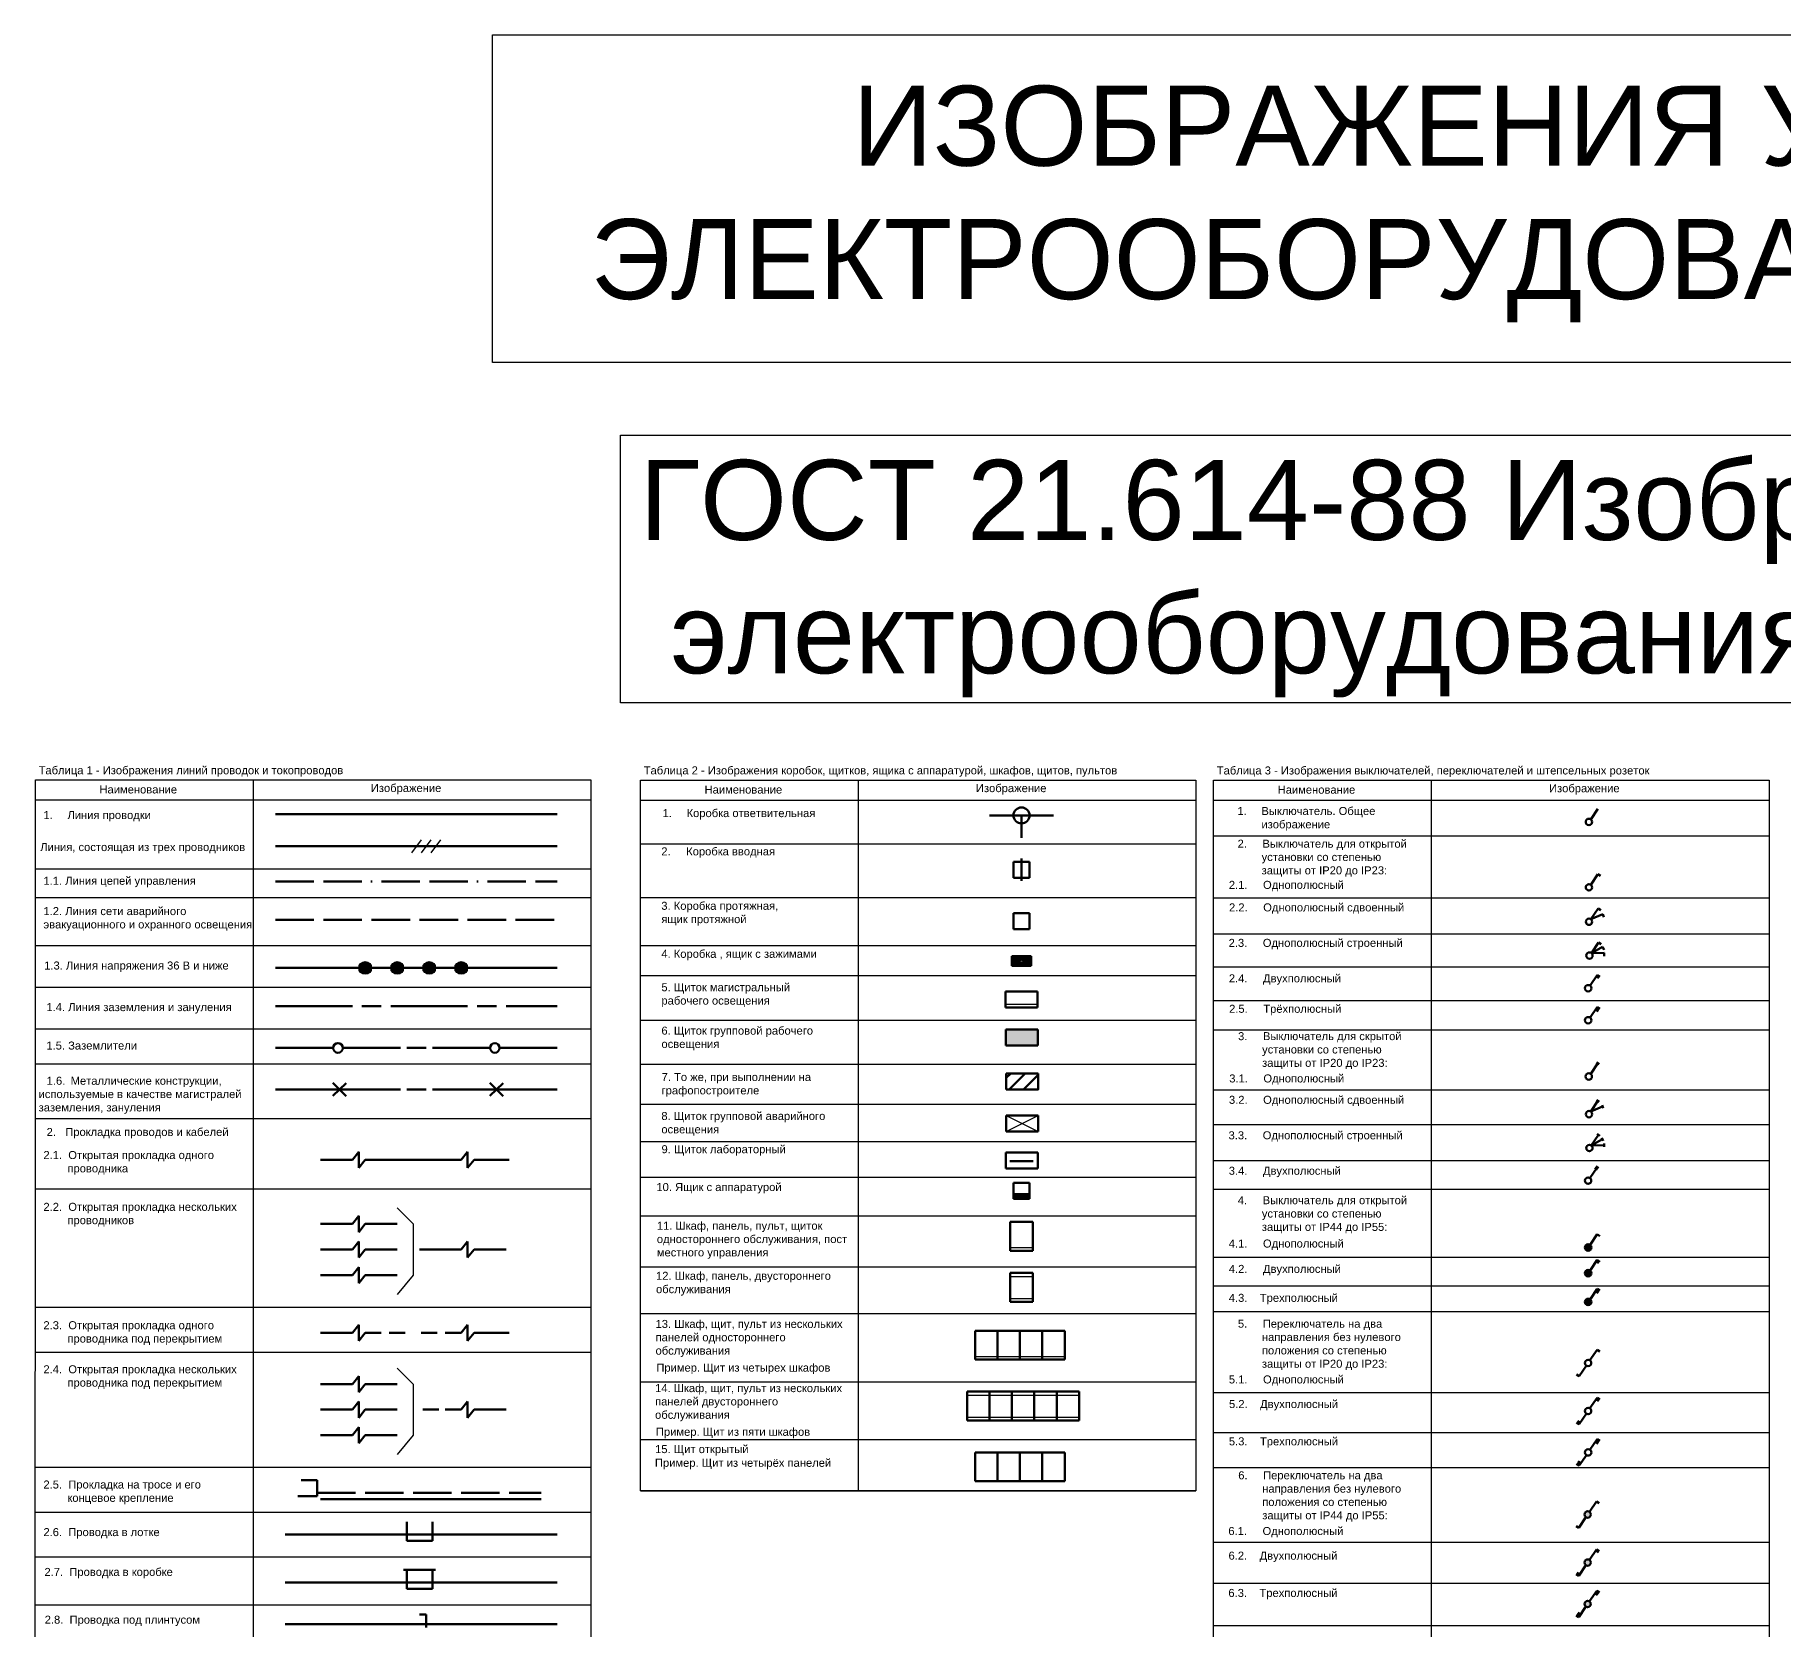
# Model space of a CAD drawing. Header units: millimetres. Extents: x 1769 to 3443, y 1381 to 2353.
# Drawn here: x 1769 to 2315, y 1855 to 2353 of the extents above; entities that cross this region are included whole.
import ezdxf

# ---------------------------------------------------------------- set-up
doc = ezdxf.new("R2010")
doc.units = ezdxf.units.MM
for name, pattern in [('ACAD_ISO02W100', [15, 12, -3]), ('ACAD_ISO08W100', [36, 24, -3, 6, -3]), ('ACAD_ISO11W100', [33, 12, -3, 12, -3, 0, -3])]:
    doc.linetypes.add(name, pattern=pattern)
for name, color, linetype, lineweight in [('заземление', 7, 'ACAD_ISO08W100', 100), ('Цепи управления', 7, 'ACAD_ISO11W100', 100), ('Штриховая', 7, 'ACAD_ISO02W100', 100)]:
    doc.layers.add(name, color=color, linetype=linetype, lineweight=lineweight)
doc.styles.get("Standard").update_dxf_attribs({"font": 'arial.ttf'})

msp = doc.modelspace()

# ---------------------------------------------------------------- hatches: boundary and pattern name
at = {"lineweight": 100, "true_color": 0x000000}
h = msp.add_hatch(color=18, dxfattribs=at)
h.set_gradient(color2=(0, 0, 0), tint=1)
h.paths.add_polyline_path([(2074.48, 2062.47), (2080.48, 2062.47), (2080.48, 2065.47), (2074.48, 2065.47)])
h.paths.add_polyline_path([(2075.48, 2063.47), (2077.48, 2064.47), (2079.48, 2063.47)], flags=16)
at = {"true_color": 0x000000}
h = msp.add_hatch(color=18, dxfattribs=at)
h.set_gradient(color2=(0, 0, 0), tint=1)
h.paths.add_polyline_path([(1870.48, 2061.82), (1874.48, 2061.82, 1)])
h.paths.add_polyline_path([(1874.48, 2061.82), (1870.48, 2061.82, 1)])
h = msp.add_hatch(color=18, dxfattribs=at)
h.set_gradient(color2=(0, 0, 0), tint=1)
h.paths.add_polyline_path([(1880.48, 2061.82), (1884.48, 2061.82, 1)])
h.paths.add_polyline_path([(1884.48, 2061.82), (1880.48, 2061.82, 1)])
h = msp.add_hatch(color=18, dxfattribs=at)
h.set_gradient(color2=(0, 0, 0), tint=1)
h.paths.add_polyline_path([(1890.48, 2061.82), (1894.48, 2061.82, 1)])
h.paths.add_polyline_path([(1894.48, 2061.82), (1890.48, 2061.82, 1)])
h = msp.add_hatch(color=18, dxfattribs=at)
h.set_gradient(color2=(0, 0, 0), tint=1)
h.paths.add_polyline_path([(1900.48, 2061.82), (1904.48, 2061.82, 1)])
h.paths.add_polyline_path([(1904.48, 2061.82), (1900.48, 2061.82, 1)])
at = {"lineweight": 100, "true_color": 0x000000}
h = msp.add_hatch(color=18, dxfattribs=at)
h.set_gradient(color2=(0, 0, 0), tint=1)
h.paths.add_polyline_path([(2072.55, 2042.61), (2072.55, 2037.61), (2082.55, 2037.61), (2082.55, 2042.61)])
h = msp.add_hatch(dxfattribs=at)
h.set_pattern_fill('ANSI31', color=18, style=0)
h.set_pattern_definition([(45, (-292.5226, -5.527), (-2.245064, 2.245064), [])])
h.paths.add_polyline_path([(2072.71, 2028.85), (2072.71, 2023.85), (2082.71, 2023.85), (2082.71, 2028.85)])
h = msp.add_hatch(color=18, dxfattribs=at)
h.set_gradient(color2=(0, 0, 0))
h.paths.add_polyline_path([(2074.98, 1991.18), (2074.98, 1989.69), (2079.98, 1989.69), (2079.98, 1991.18)])
h = msp.add_hatch(color=18, dxfattribs=at)
h.set_gradient(color2=(0, 0, 0), tint=1)
h.paths.add_polyline_path([(2255.48, 1974.47, 1), (2253.48, 1974.47, 1)])
h = msp.add_hatch(color=18, dxfattribs=at)
h.set_gradient(color2=(0, 0, 0), tint=1)
h.paths.add_polyline_path([(2255.48, 1966.47, 1), (2253.48, 1966.47, 1)])
h = msp.add_hatch(color=18, dxfattribs=at)
h.set_gradient(color2=(0, 0, 0), tint=1)
h.paths.add_polyline_path([(2255.48, 1957.47, 1), (2253.48, 1957.47, 1)])
h = msp.add_hatch(color=18, dxfattribs=at)
h.set_gradient(color2=(0, 0, 0), tint=1)
h.paths.add_polyline_path([(2253.31, 1891.06, 1), (2255.31, 1891.06, 1)])
h.paths.add_polyline_path([(2255.31, 1876.06, 1), (2253.31, 1876.06, 1)])
h.paths.add_polyline_path([(2253.32, 1863.12, 1), (2255.32, 1863.12, 1)])

# ---------------------------------------------------------------- linework, layer by layer
at = {"color": 18, "true_color": 0x000000}
for p, q in [((1837.48, 2120.54), (1837.48, 1381.47)), ((2026.48, 2120.5), (2026.48, 1898.47)), ((2205.48, 2120.47), (2205.48, 1581.47)), ((1769.48, 2114.29), (1942.98, 2114.29)), ((1958.48, 2114.25), (2131.98, 2114.25)), ((2137.48, 2114.22), (2310.98, 2114.22)), ((2310.98, 2102.96), (2137.47, 2102.96)), ((2131.98, 2100.47), (1958.47, 2100.47)), ((1942.98, 2092.63), (1769.48, 2092.63)), ((1769.48, 2083.82), (1942.98, 2083.82)), ((1958.48, 2083.78), (2131.98, 2083.78)), ((2137.48, 2083.75), (2310.98, 2083.75)), ((2137.47, 2072.49), (2310.97, 2072.49)), ((1769.48, 2068.82), (1942.98, 2068.82)), ((1958.48, 2068.78), (2131.98, 2068.78)), ((1958.48, 2059.47), (2131.98, 2059.47)), ((2137.47, 2062.12), (2310.97, 2062.12)), ((1769.48, 2055.82), (1942.98, 2055.82)), ((2137.46, 2051.66), (2310.97, 2051.66)), ((1769.48, 2042.82), (1942.98, 2042.82)), ((1958.48, 2045.47), (2131.98, 2045.47)), ((2137.46, 2042.51), (2310.97, 2042.51)), ((1769.48, 2031.82), (1942.98, 2031.82)), ((1958.48, 2031.78), (2131.98, 2031.78)), ((2137.46, 2023.75), (2310.96, 2023.75)), ((1769.48, 2014.82), (1942.98, 2014.82)), ((1958.48, 2019.21), (2131.98, 2019.21)), ((2137.46, 2012.93), (2310.96, 2012.93)), ((1958.46, 2007.64), (2131.96, 2007.64)), ((2137.45, 2001.66), (2310.96, 2001.66)), ((1958.48, 1996.47), (2131.98, 1996.47)), ((1769.48, 1992.82), (1942.98, 1992.82)), ((2137.48, 1992.75), (2310.98, 1992.75)), ((1958.45, 1984.42), (2131.96, 1984.42)), ((2137.45, 1971.47), (2310.95, 1971.47)), ((1958.45, 1968.47), (2131.95, 1968.47)), ((2137.45, 1962.47), (2310.95, 1962.47)), ((1769.48, 1955.82), (1942.98, 1955.82)), ((1958.48, 1953.82), (2131.98, 1953.82)), ((2137.45, 1954.47), (2310.95, 1954.47)), ((1769.48, 1941.82), (1942.98, 1941.82)), ((1958.44, 1932.47), (2131.95, 1932.47)), ((2137.44, 1929.18), (2310.95, 1929.18)), ((2137.44, 1916.66), (2310.94, 1916.66)), ((1958.44, 1914.47), (2131.94, 1914.47)), ((1769.48, 1905.82), (1942.98, 1905.82)), ((2137.48, 1905.75), (2310.98, 1905.75)), ((1958.48, 1898.47), (2131.98, 1898.47)), ((1769.48, 1891.82), (1942.98, 1891.82)), ((2137.43, 1882.39), (2310.94, 1882.39)), ((1769.48, 1877.82), (1942.98, 1877.82)), ((2137.43, 1869.65), (2310.93, 1869.65)), ((1769.48, 1862.82), (1942.98, 1862.82)), ((2137.43, 1856.35), (2310.93, 1856.35))]:
    msp.add_line(p, q, dxfattribs=at)
at = {"color": 18, "lineweight": 100, "true_color": 0x000000}
for p, q in [((1844.48, 2109.82), (1932.48, 2109.82)), ((2067.48, 2109.47), (2087.48, 2109.47)), ((2077.48, 2109.47), (2077.48, 2102.47)), ((2255.31, 2108.23), (2257.52, 2111.55)), ((1844.48, 2099.82), (1932.48, 2099.82)), ((2074.98, 2094.97), (2079.98, 2094.97)), ((2074.98, 2089.97), (2074.98, 2094.97)), ((2077.48, 2095.97), (2077.48, 2088.97)), ((2079.98, 2094.97), (2079.98, 2089.97)), ((2079.98, 2089.97), (2074.98, 2089.97)), ((2255.31, 2087.8), (2257.53, 2091.12)), ((2257.53, 2091.12), (2258.36, 2090.57)), ((2255.35, 2077.05), (2257.56, 2080.37)), ((2257.56, 2080.37), (2258.4, 2079.82)), ((2074.98, 2078.97), (2079.98, 2078.97)), ((2074.98, 2073.97), (2074.98, 2078.97)), ((2079.98, 2078.97), (2079.98, 2073.97)), ((2255.35, 2077.05), (2259.03, 2078.59)), ((2259.03, 2078.59), (2259.42, 2077.67)), ((2079.98, 2073.97), (2074.98, 2073.97)), ((2255.48, 2066.47), (2257.7, 2069.79)), ((2257.7, 2069.79), (2258.53, 2069.24)), ((2074.48, 2065.47), (2080.48, 2065.47)), ((2074.48, 2062.47), (2074.48, 2065.47)), ((2077.48, 2064.47), (2075.48, 2063.47)), ((2079.48, 2063.47), (2077.48, 2064.47)), ((2080.48, 2065.47), (2080.48, 2062.47)), ((2255.48, 2066.47), (2258.98, 2068.38)), ((2255.48, 2066.47), (2259.47, 2066.53)), ((2258.98, 2068.38), (2259.47, 2067.51)), ((2259.47, 2066.53), (2259.49, 2065.53)), ((1844.48, 2061.82), (1932.48, 2061.82)), ((2080.48, 2062.47), (2074.48, 2062.47)), ((2075.48, 2063.47), (2079.48, 2063.47)), ((2255.07, 2056.28), (2257.29, 2059.6)), ((2257.02, 2059.2), (2257.86, 2058.64)), ((2257.29, 2059.6), (2258.12, 2059.05)), ((2072.48, 2054.47), (2082.48, 2054.47)), ((2072.48, 2049.47), (2072.48, 2054.47)), ((2082.48, 2054.47), (2082.48, 2049.47)), ((2082.48, 2049.47), (2072.48, 2049.47)), ((2255.07, 2046.28), (2257.29, 2049.6)), ((2256.75, 2048.79), (2257.59, 2048.24)), ((2257.02, 2049.2), (2257.86, 2048.64)), ((2257.29, 2049.6), (2258.12, 2049.05)), ((2072.55, 2042.61), (2082.55, 2042.61)), ((2072.55, 2037.61), (2072.55, 2042.61)), ((2082.55, 2042.61), (2082.55, 2037.61)), ((1862.48, 2036.82), (1844.48, 2036.82)), ((1865.48, 2036.82), (1883.48, 2036.82)), ((1885.48, 2036.82), (1891.48, 2036.82)), ((1911.48, 2036.82), (1893.48, 2036.82)), ((1914.48, 2036.82), (1932.48, 2036.82)), ((2082.55, 2037.61), (2072.55, 2037.61)), ((2255.26, 2028.7), (2257.48, 2032.02)), ((2257.06, 2032.29), (2257.89, 2031.74)), ((2072.71, 2028.85), (2082.71, 2028.85)), ((2072.71, 2023.85), (2072.71, 2028.85)), ((2082.71, 2028.85), (2082.71, 2023.85)), ((1865.48, 2023.82), (1844.48, 2023.82)), ((1865.48, 2023.82), (1883.48, 2023.82)), ((1885.48, 2023.82), (1891.48, 2023.82)), ((1914.48, 2023.82), (1893.48, 2023.82)), ((1914.48, 2023.82), (1932.48, 2023.82)), ((2082.71, 2023.85), (2072.71, 2023.85)), ((2255.32, 2016.94), (2257.54, 2020.26)), ((2257.12, 2020.53), (2257.96, 2019.98)), ((2072.66, 2015.74), (2082.66, 2015.74)), ((2072.66, 2010.74), (2072.66, 2015.74)), ((2082.66, 2015.74), (2082.66, 2010.74)), ((2255.32, 2016.94), (2259, 2018.48)), ((2258.81, 2018.94), (2259.2, 2018.02)), ((2082.66, 2010.74), (2072.66, 2010.74)), ((2255.45, 2006.36), (2257.67, 2009.68)), ((2257.25, 2009.96), (2258.09, 2009.41)), ((1868.48, 2001.82), (1870.48, 2004.32)), ((1870.48, 2004.32), (1870.48, 1999.32)), ((1902.48, 2001.82), (1904.48, 2004.32)), ((1904.48, 2004.32), (1904.48, 1999.32)), ((2072.58, 2004.13), (2082.58, 2004.13)), ((2072.58, 1999.13), (2072.58, 2004.13)), ((2082.58, 2004.13), (2082.58, 1999.13)), ((2255.45, 2006.36), (2258.96, 2008.27)), ((2255.45, 2006.36), (2259.45, 2006.42)), ((2258.72, 2008.71), (2259.2, 2007.84)), ((2259.44, 2006.92), (2259.45, 2005.92)), ((1858.48, 2001.82), (1868.48, 2001.82)), ((1872.48, 2001.82), (1870.48, 1999.32)), ((1872.48, 2001.82), (1902.48, 2001.82)), ((1906.48, 2001.82), (1904.48, 1999.32)), ((1906.48, 2001.82), (1917.48, 2001.82)), ((2082.58, 1999.13), (2072.58, 1999.13)), ((2073.85, 2001.47), (2081.1, 2001.47)), ((2255.04, 1996.17), (2257.26, 1999.49)), ((2256.58, 1999.36), (2257.41, 1998.81)), ((2256.85, 1999.76), (2257.68, 1999.21)), ((2074.98, 1994.69), (2079.98, 1994.69)), ((2074.98, 1989.69), (2074.98, 1994.69)), ((2079.98, 1994.69), (2079.98, 1989.69)), ((2074.98, 1991.18), (2079.98, 1991.18)), ((2079.98, 1989.69), (2074.98, 1989.69)), ((1868.48, 1981.82), (1870.48, 1984.32)), ((1870.48, 1984.32), (1870.48, 1979.32)), ((2073.98, 1982.47), (2080.98, 1982.47)), ((2073.98, 1973.47), (2073.98, 1982.47)), ((2080.98, 1982.47), (2080.98, 1973.47)), ((1858.48, 1981.82), (1868.48, 1981.82)), ((1872.48, 1981.82), (1870.48, 1979.32)), ((1872.48, 1981.82), (1882.48, 1981.82)), ((2255.07, 1975.28), (2257.29, 1978.6)), ((2257.29, 1978.6), (2258.12, 1978.05)), ((1858.48, 1973.82), (1868.48, 1973.82)), ((1868.48, 1973.82), (1870.48, 1976.32)), ((1870.48, 1976.32), (1870.48, 1971.32)), ((1872.48, 1973.82), (1870.48, 1971.32)), ((1872.48, 1973.82), (1882.48, 1973.82)), ((1889.48, 1973.82), (1902.48, 1973.82)), ((1902.48, 1973.82), (1904.48, 1976.32)), ((1904.48, 1976.32), (1904.48, 1971.32)), ((1906.48, 1973.82), (1904.48, 1971.32)), ((1906.48, 1973.82), (1916.48, 1973.82)), ((2080.98, 1973.47), (2073.98, 1973.47)), ((1858.48, 1965.82), (1868.48, 1965.82)), ((1868.48, 1965.82), (1870.48, 1968.32)), ((1870.48, 1968.32), (1870.48, 1963.32)), ((1872.48, 1965.82), (1870.48, 1963.32)), ((1872.48, 1965.82), (1882.48, 1965.82)), ((2073.98, 1966.52), (2080.98, 1966.52)), ((2073.98, 1957.52), (2073.98, 1966.52)), ((2080.98, 1966.52), (2080.98, 1957.52)), ((2255.07, 1967.28), (2257.29, 1970.6)), ((2257.02, 1970.2), (2257.86, 1969.64)), ((2257.29, 1970.6), (2258.12, 1970.05)), ((2255.07, 1958.28), (2257.29, 1961.6)), ((2256.75, 1960.79), (2257.59, 1960.24)), ((2257.02, 1961.2), (2257.86, 1960.64)), ((2257.29, 1961.6), (2258.12, 1961.05)), ((2080.98, 1957.52), (2073.98, 1957.52)), ((1868.48, 1947.82), (1870.48, 1950.32)), ((1870.48, 1950.32), (1870.48, 1945.32)), ((1902.48, 1947.82), (1904.48, 1950.32)), ((1904.48, 1950.32), (1904.48, 1945.32)), ((1858.48, 1947.82), (1868.48, 1947.82)), ((1872.48, 1947.82), (1870.48, 1945.32)), ((1872.48, 1947.82), (1877.48, 1947.82)), ((1879.98, 1947.82), (1884.98, 1947.82)), ((1894.98, 1947.82), (1889.98, 1947.82)), ((1902.48, 1947.82), (1897.48, 1947.82)), ((1906.48, 1947.82), (1904.48, 1945.32)), ((1906.48, 1947.82), (1917.48, 1947.82)), ((2062.98, 1948.47), (2069.98, 1948.47)), ((2062.98, 1939.47), (2062.98, 1948.47)), ((2069.98, 1948.47), (2069.98, 1939.47)), ((2069.98, 1948.47), (2076.98, 1948.47)), ((2076.98, 1948.47), (2076.98, 1939.47)), ((2076.98, 1948.47), (2083.98, 1948.47)), ((2083.98, 1948.47), (2083.98, 1939.47)), ((2083.98, 1948.47), (2090.98, 1948.47)), ((2090.98, 1948.47), (2090.98, 1939.47)), ((2069.98, 1939.47), (2062.98, 1939.47)), ((2076.98, 1939.47), (2069.98, 1939.47)), ((2083.98, 1939.47), (2076.98, 1939.47)), ((2090.98, 1939.47), (2083.98, 1939.47)), ((2255.01, 1939.25), (2257.28, 1942.54)), ((2257.28, 1942.54), (2258.11, 1941.99)), ((1868.48, 1931.82), (1870.48, 1934.32)), ((1870.48, 1934.32), (1870.48, 1929.32)), ((2250.84, 1934.82), (2251.67, 1934.27)), ((2251.67, 1934.27), (2253.91, 1937.58)), ((1858.48, 1931.82), (1868.48, 1931.82)), ((1872.48, 1931.82), (1870.48, 1929.32)), ((1872.48, 1931.82), (1882.48, 1931.82)), ((2060.48, 1929.47), (2067.48, 1929.47)), ((2060.48, 1920.47), (2060.48, 1929.47)), ((2067.48, 1929.47), (2067.48, 1920.47)), ((2067.48, 1929.47), (2074.48, 1929.47)), ((2074.48, 1929.47), (2074.48, 1920.47)), ((2074.48, 1929.47), (2081.48, 1929.47)), ((2081.48, 1929.47), (2081.48, 1920.47)), ((2081.48, 1929.47), (2088.48, 1929.47)), ((2088.48, 1929.47), (2088.48, 1920.47)), ((2088.48, 1929.47), (2095.48, 1929.47)), ((2095.48, 1929.47), (2095.48, 1920.47)), ((2255.01, 1924.25), (2257.28, 1927.54)), ((2257.28, 1927.54), (2258.11, 1926.99)), ((1858.48, 1923.82), (1868.48, 1923.82)), ((1868.48, 1923.82), (1870.48, 1926.32)), ((1870.48, 1926.32), (1870.48, 1921.32)), ((1872.48, 1923.82), (1870.48, 1921.32)), ((1872.48, 1923.82), (1882.48, 1923.82)), ((1890.48, 1923.82), (1895.48, 1923.82)), ((1897.48, 1923.82), (1902.48, 1923.82)), ((1902.48, 1923.82), (1904.48, 1926.32)), ((1904.48, 1926.32), (1904.48, 1921.32)), ((1906.48, 1923.82), (1904.48, 1921.32)), ((1906.48, 1923.82), (1916.48, 1923.82)), ((2251.67, 1919.27), (2253.91, 1922.58)), ((2257.01, 1927.14), (2257.84, 1926.59)), ((1868.48, 1915.82), (1870.48, 1918.32)), ((1870.48, 1918.32), (1870.48, 1913.32)), ((2067.48, 1920.47), (2060.48, 1920.47)), ((2074.48, 1920.47), (2067.48, 1920.47)), ((2081.48, 1920.47), (2074.48, 1920.47)), ((2088.48, 1920.47), (2081.48, 1920.47)), ((2095.48, 1920.47), (2088.48, 1920.47)), ((2250.84, 1919.82), (2251.67, 1919.27)), ((2251.11, 1920.23), (2251.94, 1919.67)), ((1858.48, 1915.82), (1868.48, 1915.82)), ((1872.48, 1915.82), (1870.48, 1913.32)), ((1872.48, 1915.82), (1882.48, 1915.82)), ((2255.02, 1911.31), (2257.29, 1914.6)), ((2256.74, 1913.8), (2257.57, 1913.25)), ((2257.02, 1914.2), (2257.85, 1913.65)), ((2257.29, 1914.6), (2258.12, 1914.05)), ((2062.98, 1910.47), (2069.98, 1910.47)), ((2062.98, 1901.47), (2062.98, 1910.47)), ((2069.98, 1910.47), (2069.98, 1901.47)), ((2069.98, 1910.47), (2076.98, 1910.47)), ((2076.98, 1910.47), (2076.98, 1901.47)), ((2076.98, 1910.47), (2083.98, 1910.47)), ((2083.98, 1910.47), (2083.98, 1901.47)), ((2083.98, 1910.47), (2090.98, 1910.47)), ((2090.98, 1910.47), (2090.98, 1901.47)), ((2250.85, 1906.88), (2251.69, 1906.33)), ((2251.12, 1907.28), (2251.96, 1906.73)), ((2251.39, 1907.69), (2252.22, 1907.13)), ((2251.69, 1906.33), (2253.92, 1909.64)), ((1852.48, 1901.82), (1857.48, 1901.82)), ((1857.48, 1901.82), (1857.48, 1896.82)), ((2069.98, 1901.47), (2062.98, 1901.47)), ((2076.98, 1901.47), (2069.98, 1901.47)), ((2083.98, 1901.47), (2076.98, 1901.47)), ((2090.98, 1901.47), (2083.98, 1901.47)), ((1857.48, 1896.82), (1851.48, 1896.82)), ((1858.48, 1895.82), (1927.48, 1895.82)), ((2254.85, 1891.9), (2257.12, 1895.18)), ((2257.12, 1895.18), (2257.96, 1894.63)), ((2251.52, 1886.92), (2253.75, 1890.23)), ((1847.48, 1884.82), (1932.48, 1884.82)), ((1885.48, 1882.82), (1885.48, 1888.82)), ((1893.48, 1882.82), (1893.48, 1888.82)), ((2250.69, 1887.47), (2251.52, 1886.92)), ((1893.48, 1882.82), (1885.48, 1882.82)), ((2254.85, 1876.9), (2257.12, 1880.18)), ((2256.85, 1879.78), (2257.69, 1879.23)), ((2257.12, 1880.18), (2257.96, 1879.63)), ((1884.48, 1873.82), (1894.48, 1873.82)), ((1885.48, 1867.82), (1885.48, 1873.82)), ((1893.48, 1867.82), (1893.48, 1873.82)), ((2250.96, 1872.87), (2251.79, 1872.32)), ((2251.52, 1871.92), (2253.75, 1875.23)), ((1847.48, 1869.82), (1932.48, 1869.82)), ((1893.48, 1867.82), (1885.48, 1867.82)), ((2250.69, 1872.47), (2251.52, 1871.92)), ((2251.53, 1858.98), (2253.76, 1862.29)), ((2254.87, 1863.96), (2257.14, 1867.24)), ((2256.59, 1866.45), (2257.42, 1865.9)), ((2256.86, 1866.85), (2257.7, 1866.29)), ((2257.14, 1867.24), (2257.97, 1866.69)), ((1847.48, 1856.82), (1932.48, 1856.82)), ((1891.48, 1859.82), (1889.48, 1859.82)), ((1891.48, 1855.82), (1891.48, 1859.82)), ((2250.7, 1859.53), (2251.53, 1858.98)), ((2250.97, 1859.93), (2251.8, 1859.38)), ((2251.24, 1860.33), (2252.07, 1859.78))]:
    msp.add_line(p, q, dxfattribs=at)
at = {"color": 18, "lineweight": 30, "true_color": 0x000000}
for p, q in [((1889.98, 2101.82), (1886.98, 2097.82)), ((1892.98, 2101.82), (1889.98, 2097.82)), ((1895.98, 2101.82), (1892.98, 2097.82)), ((2072.48, 2050.47), (2082.48, 2050.47)), ((2072.66, 2010.74), (2082.66, 2015.74)), ((2072.66, 2015.74), (2082.66, 2010.74)), ((2073.98, 1974.47), (2080.98, 1974.47)), ((2073.98, 1965.44), (2080.98, 1965.44)), ((2073.98, 1958.52), (2080.98, 1958.52)), ((2062.98, 1940.47), (2069.98, 1940.47)), ((2069.98, 1940.47), (2076.98, 1940.47)), ((2076.98, 1940.47), (2083.98, 1940.47)), ((2083.98, 1940.47), (2090.98, 1940.47)), ((2060.48, 1928.4), (2067.48, 1928.4)), ((2067.48, 1928.4), (2074.48, 1928.4)), ((2074.48, 1928.4), (2081.48, 1928.4)), ((2081.48, 1928.4), (2088.48, 1928.4)), ((2088.48, 1928.4), (2095.48, 1928.4)), ((2060.48, 1921.47), (2067.48, 1921.47)), ((2067.48, 1921.47), (2074.48, 1921.47)), ((2074.48, 1921.47), (2081.48, 1921.47)), ((2081.48, 1921.47), (2088.48, 1921.47)), ((2088.48, 1921.47), (2095.48, 1921.47))]:
    msp.add_line(p, q, dxfattribs=at)
at = {"color": 18, "lineweight": 90, "true_color": 0x000000}
for p, q in [((1862.42, 2025.88), (1866.54, 2021.76)), ((1862.42, 2021.82), (1866.54, 2025.82)), ((1911.42, 2025.88), (1915.54, 2021.76)), ((1911.42, 2021.82), (1915.54, 2025.82))]:
    msp.add_line(p, q, dxfattribs=at)
at = {"color": 18, "lineweight": 25, "true_color": 0x000000}
for p, q in [((1882.48, 1986.82), (1887.48, 1981.82)), ((1887.48, 1981.82), (1887.48, 1965.82)), ((1887.48, 1965.82), (1882.48, 1959.82)), ((1882.48, 1936.82), (1887.48, 1931.82)), ((1887.48, 1931.82), (1887.48, 1915.82)), ((1887.48, 1915.82), (1882.48, 1909.82))]:
    msp.add_line(p, q, dxfattribs=at)
at = {"color": 18, "true_color": 0x000000}
for points in [[(1912.28, 2353.27), (2888.06, 2353.27), (2888.06, 2250.97), (1912.28, 2250.97)], [(1952.22, 2228.22), (2831.4, 2228.22), (2831.4, 2144.62), (1952.22, 2144.62)], [(1769.48, 2120.54), (1942.98, 2120.54), (1942.84, 1381.47), (1769.34, 1381.47)], [(1958.48, 2120.5), (2131.98, 2120.5), (2131.98, 1898.47), (1958.48, 1898.47)], [(2137.48, 2120.47), (2310.98, 2120.47), (2310.88, 1581.47), (2137.37, 1581.47)]]:
    msp.add_lwpolyline(points, close=True, dxfattribs=at)
at = {"color": 18, "lineweight": 100, "true_color": 0x000000}
for centre, radius in [((2077.48, 2109.47), 2.5), ((2254.71, 2107.42), 1), ((2254.72, 2086.99), 1), ((2254.75, 2076.24), 1), ((2254.88, 2065.67), 1), ((2254.48, 2055.47), 1), ((2254.48, 2045.47), 1), ((2254.66, 2027.89), 1), ((2254.73, 2016.13), 1), ((2254.86, 2005.56), 1), ((2254.45, 1995.36), 1), ((2254.48, 1974.47), 1), ((2254.48, 1966.47), 1), ((2254.48, 1957.47), 1), ((2254.46, 1938.41), 1), ((2254.46, 1923.41), 1), ((2254.48, 1910.47), 1), ((2254.31, 1891.06), 1), ((2254.31, 1876.06), 1), ((2254.32, 1863.12), 1)]:
    msp.add_circle(centre, radius, dxfattribs=at)
at = {"color": 18, "true_color": 0x000000}
for centre in [(1872.48, 2061.82), (1882.48, 2061.82), (1892.48, 2061.82), (1902.48, 2061.82)]:
    msp.add_circle(centre, 2, dxfattribs=at)
at = {"color": 18, "lineweight": 90, "true_color": 0x000000}
for centre in [(1863.98, 2036.82), (1912.98, 2036.82)]:
    msp.add_circle(centre, 1.5, dxfattribs=at)
at = {"layer": 'заземление', "color": 18, "true_color": 0x000000}
msp.add_line((1844.48, 2049.82), (1932.48, 2049.82), dxfattribs=at)
at = {"layer": 'Цепи управления', "color": 18, "lineweight": 100, "true_color": 0x000000}
msp.add_line((1844.48, 2088.82), (1932.48, 2088.82), dxfattribs=at)
at = {"layer": 'Штриховая', "color": 18, "true_color": 0x000000}
msp.add_line((1844.48, 2076.82), (1932.48, 2076.82), dxfattribs=at)
at = {"layer": 'Штриховая', "color": 18, "lineweight": 100, "true_color": 0x000000}
msp.add_line((1857.48, 1897.82), (1927.48, 1897.82), dxfattribs=at)

# ---------------------------------------------------------------- texts
at = {"color": 18, "true_color": 0x000000, "attachment_point": 1}
for s, width, gutter_width, heights, insert, char_height in [('\\pi195.65453;ИЗОБРАЖЕНИЯ УСЛОВНЫЕ ГРАФИЧЕСКИЕ \\P\\pi113.78208;ЭЛЕКТРООБОРУДОВАНИЯ И ПРОВОДОК НА ПЛАНАХ', 1137.9666, 125, [0], (1829.05, 2337.42), 25), ('ГОСТ 21.614-88 Изображения условные графические\\P электрооборудования и проводок на планах', 6862.284, 125, [0], (1958.15, 2220.52), 25), ('Таблица 1 - Изображения линий проводок и токопроводов', 98, 12.5, [0], (1770.48, 2124.82), 2.5), ('Таблица 2 - Изображения коробок, щитков, ящика с аппаратурой, шкафов, щитов, пультов', 151.9998, 12.5, [0], (1959.48, 2124.78), 2.5), ('Таблица 3 - Изображения выключателей, переключателей и штепсельных розеток', 146, 12.5, [0], (2138.48, 2124.75), 2.5), ('Наименование', 56.3975, 12.5, [0], (1789.48, 2118.82), 2.5), ('Изображение', 56.3975, 12.5, [0], (1874.24, 2119.27), 2.5), ('Наименование', 56.3975, 12.5, [0], (1978.48, 2118.78), 2.5), ('Изображение', 56.3975, 12.5, [0], (2063.24, 2119.23), 2.5), ('Наименование', 56.3975, 12.5, [0], (2157.48, 2118.75), 2.5), ('Изображение', 56.3975, 12.5, [0], (2242.24, 2119.2), 2.5), ('\\pi-7.5,l10,t10;1.^IЛиния проводки', 56.3975, 12.5, [0], (1769.48, 2110.82), 2.5), ('\\pi-7.5,l10,t10;1.^IКоробка ответвительная', 56.3975, 12.5, [0], (1962.87, 2111.43), 2.5), ('\\pi-7.5,l10,t10;1.^IВыключатель. Общее изображение', 56.3975, 12.5, [0], (2142.42, 2112.09), 2.5), ('\\pi-7.5,l10,t10;Линия, состоящая из трех проводников', 70, 12.5, [0], (1768.48, 2100.82), 2.5), ('\\pi-7.5,l10,t10;2.     Коробка вводная', 56.3975, 12.5, [0], (1962.48, 2099.47), 2.5), ('\\pi-7.5,l10,t10;2.     Выключатель для открытой установки со степенью защиты от IP20 до IP23:', 56.3975, 12.5, [0], (2142.48, 2101.88), 2.5), ('\\pi-7.5,l10,t10;1.1. Линия цепей управления', 56.3975, 12.5, [0], (1769.48, 2090.29), 2.5), ('\\pi-7.5,l10,t10;2.1.     Однополюсный', 56.3975, 12.5, [0], (2139.75, 2089.01), 2.5), ('\\pi-7.5,l10,t10;1.2. Линия сети аварийного \\Pэвакуационного и охранного освещения', 87.5746, 12.5, [0], (1769.48, 2080.82), 2.5), ('\\pi-7.5,l10,t10;3. Коробка протяжная, \\Pящик протяжной', 87.5746, 12.5, [0], (1962.48, 2082.47), 2.5), ('\\pi-7.5,l10,t10;2.2.     Однополюсный сдвоенный', 56.3975, 12.5, [0], (2139.8, 2081.97), 2.5), ('\\pi-7.5,l10,t10;2.3.     Однополюсный строенный', 56.3975, 12.5, [0], (2139.68, 2070.89), 2.5), ('\\pi-7.5,l10,t10;4. Коробка , ящик с зажимами', 87.5746, 12.5, [0], (1962.48, 2067.47), 2.5), ('\\pi-5.26347,l10,t12.23653;1.3. Линия напряжения 36 В и ниже', 64.0774, 12.5, [6.72], (1767.48, 2063.82), 2.5), ('\\pi-7.5,l10,t10;2.4.     Двухполюсный', 56.3975, 12.5, [0], (2139.75, 2059.81), 2.5), ('\\pi-7.5,l10,t10;5. Щиток магистральный \\Pрабочего освещения', 87.5746, 12.5, [0], (1962.51, 2057.03), 2.5), ('\\pi-4.56969,l10,t12.93031,60.43031;1.4. Линия заземления и зануления \\P', 76.4727, 0, [11.99], (1767.48, 2050.82), 2.5), ('\\pi-7.5,l10,t10;2.5.     Трёхполюсный', 56.3975, 12.5, [0], (2139.82, 2050.3), 2.5), ('\\pi-7.5,l10,t10;6. Щиток групповой рабочего \\Pосвещения', 87.5746, 12.5, [0], (1962.52, 2043.48), 2.5), ('\\pi5.42589,l10;1.5. Заземлители', 56.0513, 0, [11.99], (1757.48, 2038.82), 2.5), ('\\pi-7.5,l10,t10;3.     Выключатель для скрытой установки со степенью защиты от IP20 до IP23:', 56.3975, 12.5, [0], (2142.63, 2041.75), 2.5), ('\\pi-7.5,l10,t10;1.6.^IМеталлические конструкции, \\P\\pi0,l0,tz;используемые в качестве магистралей \\Pзаземления, зануления ', 84.8877, 0, [21], (1770.48, 2027.82), 2.5), ('\\pi-7.5,l10,t10;7. То же, при выполнении на \\Pграфопостроителе', 87.5746, 12.5, [0], (1962.57, 2028.98), 2.5), ('\\pi-7.5,l10,t10;3.1.     Однополюсный', 56.3975, 12.5, [0], (2139.87, 2028.54), 2.5), ('\\pi-7.5,l10,t10;3.2.     Однополюсный сдвоенный', 56.3975, 12.5, [0], (2139.78, 2021.86), 2.5), ('\\pi-7.5,l10,t10;8. Щиток групповой аварийного \\Pосвещения', 87.5746, 12.5, [0], (1962.49, 2016.81), 2.5), ('\\pi-7.5,l10,t10;2.   Прокладка проводов и кабелей', 65.0615, 12.5, [0], (1770.48, 2011.82), 2.5), ('\\pi-7.5,l10,t10;3.3.     Однополюсный строенный', 56.3975, 12.5, [0], (2139.65, 2010.78), 2.5), ('\\pi-7.5,l10,t10;2.1.  Открытая прокладка одного проводника ', 65.0615, 12.5, [0], (1769.48, 2004.61), 2.5), ('\\pi-7.5,l10,t10;9. Щиток лабораторный', 87.5746, 12.5, [0], (1962.54, 2006.43), 2.5), ('\\pi-7.5,l10,t10;3.4.     Двухполюсный', 56.3975, 12.5, [0], (2139.72, 1999.7), 2.5), ('\\pi-7.5,l10,t10;10. Ящик с аппаратурой', 87.5746, 12.5, [0], (1960.94, 1994.61), 2.5), ('\\pi-7.5,l10,t10;2.2.  Открытая прокладка нескольких проводников ', 65.0615, 12.5, [0], (1769.48, 1988.43), 2.5), ('\\pi-7.5,l10,t10;4.     Выключатель для открытой установки со степенью защиты от IP44 до IP55:', 56.3975, 12.5, [0], (2142.55, 1990.5), 2.5), ('\\pi-7.5,l10,t10;11. Шкаф, панель, пульт, щиток \\Pодностороннего обслуживания, пост \\Pместного управления', 87.5746, 12.5, [0], (1961.08, 1982.53), 2.5), ('\\pi-7.5,l10,t10;4.1.     Однополюсный', 56.3975, 12.5, [0], (2139.72, 1976.97), 2.5), ('\\pi-7.5,l10,t10;12. Шкаф, панель, двустороннего \\Pобслуживания', 87.5746, 12.5, [0], (1960.82, 1966.88), 2.5), ('\\pi-7.5,l10,t10;4.2.     Двухполюсный', 56.3975, 12.5, [0], (2139.74, 1969.04), 2.5), ('\\pi-7.5,l10,t10;4.3.    Трехполюсный', 56.3975, 12.5, [0], (2139.72, 1960), 2.5), ('\\pi-7.5,l10,t10;2.3.  Открытая прокладка одного проводника под перекрытием ', 65.0615, 12.5, [0], (1769.48, 1951.45), 2.5), ('\\pi-7.5,l10,t10;13. Шкаф, щит, пульт из нескольких \\Pпанелей одностороннего \\Pобслуживания', 87.5746, 12.5, [0], (1960.68, 1951.85), 2.5), ('\\pi-7.5,l10,t10;5.     Переключатель на два направления без нулевого положения со степенью защиты от IP20 до IP23:', 56.3975, 12.5, [0], (2142.57, 1951.92), 2.5), ('\\pi-7.5,l10,t10;Пример. Щит из четырех шкафов', 87.5746, 12.5, [0], (1960.93, 1938.2), 2.5), ('\\pi-7.5,l10,t10;2.4.  Открытая прокладка нескольких проводника под перекрытием ', 65.0615, 12.5, [0], (1769.48, 1937.69), 2.5), ('\\pi-7.5,l10,t10;5.1.     Однополюсный', 56.3975, 12.5, [0], (2139.75, 1934.51), 2.5), ('\\pi-7.5,l10,t10;14. Шкаф, щит, пульт из нескольких \\Pпанелей двустороннего \\Pобслуживания', 87.5746, 12.5, [0], (1960.53, 1931.8), 2.5), ('\\pi-7.5,l10,t10;5.2.    Двухполюсный', 56.3975, 12.5, [0], (2139.8, 1926.82), 2.5), ('\\pi-7.5,l10,t10;Пример. Щит из пяти шкафов', 87.5746, 12.5, [0], (1960.78, 1918.15), 2.5), ('\\pi-7.5,l10,t10;15. Щит открытый', 87.5746, 12.5, [0], (1960.53, 1912.75), 2.5), ('\\pi-7.5,l10,t10;5.3.    Трехполюсный', 56.3975, 12.5, [0], (2139.75, 1915.17), 2.5), ('\\pi-7.5,l10,t10;Пример. Щит из четырёх панелей', 87.5746, 12.5, [0], (1960.48, 1908.47), 2.5), ('\\pi-7.5,l10,t10;2.5.  Прокладка на тросе и его концевое крепление ', 65.0615, 12.5, [0], (1769.48, 1901.69), 2.5), ('\\pi-7.5,l10,t10;6.     Переключатель на два направления без нулевого положения со степенью защиты от IP44 до IP55:', 56.3975, 12.5, [0], (2142.68, 1904.57), 2.5), ('\\pi-7.5,l10,t10;2.6.  Проводка в лотке ', 65.0615, 12.5, [0], (1769.48, 1886.82), 2.5), ('\\pi-7.5,l10,t10;6.1.     Однополюсный', 56.3975, 12.5, [0], (2139.59, 1887.16), 2.5), ('\\pi-7.5,l10,t10;6.2.    Двухполюсный', 56.3975, 12.5, [0], (2139.64, 1879.46), 2.5), ('\\pi-7.5,l10,t10;2.7.  Проводка в коробке ', 65.0615, 12.5, [0], (1769.81, 1874.38), 2.5), ('\\pi-7.5,l10,t10;6.3.    Трехполюсный', 56.3975, 12.5, [0], (2139.6, 1867.82), 2.5), ('\\pi-7.5,l10,t10;2.8.  Проводка под плинтусом ', 65.0615, 12.5, [0], (1769.88, 1859.46), 2.5)]:
    msp.add_mtext_dynamic_manual_height_columns(s, width=width, gutter_width=gutter_width, heights=heights, dxfattribs=dict(at, insert=insert, char_height=char_height))

doc.saveas('drawing.dxf')
